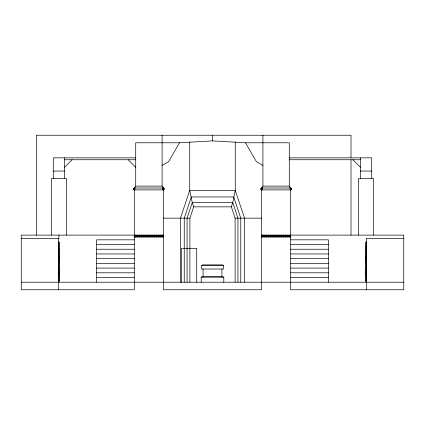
<?xml version="1.0" encoding="UTF-8"?>
<svg xmlns="http://www.w3.org/2000/svg" width="425" height="425" viewBox="0 0 425 425"><rect width="100%" height="100%" fill="white"/><g stroke="black" fill="none" stroke-linecap="round" stroke-linejoin="round"><path stroke-width="0.64" d="M135.718 186.118L162.095 186.118L163.041 188.004L163.041 189.858C164.252 189.97 164.247 187.94 163.041 188.004L134.773 188.004C133.572 187.935 133.583 189.975 134.773 189.858L134.773 188.004L135.718 186.118L135.718 142.784L179.504 142.784L212.5 140.898L245.496 142.784L289.282 142.784L289.282 186.118L290.227 188.004A0.94 0.94 0 0 1 290.466 189.858L290.227 188.004L261.959 188.004C260.753 187.94 260.748 189.975 261.959 189.858L261.959 188.004L262.905 186.118L289.282 186.118M163.041 189.762L163.508 189.762A0.94 0.94 0 0 0 163.041 188.004C164.077 187.977 164.273 189.619 163.274 189.858M261.959 189.762L261.317 189.614L261.051 188.95L261.317 188.28L261.959 188.004A0.94 0.94 0 0 0 261.492 189.762L261.726 189.858M290.461 189.858L291.013 188.705L290.227 188.004L290.891 188.95L290.227 189.89L290.695 188.95L290.227 188.004L291.168 188.95L290.434 189.858C292.278 188.562 289.754 186.734 290.286 189.858M133.832 188.95L134.773 188.004A0.94 0.94 0 0 0 134.534 189.858L133.832 188.95L134.773 188.95M58.937 247.493L58.937 245.921M58.937 249.369L58.937 247.796M58.937 251.249L58.937 249.677M58.937 253.125L58.937 251.552M58.937 255L58.937 253.428M58.937 256.881L58.937 255.308M58.937 258.756L58.937 257.183M58.937 260.631L58.937 259.059M58.937 262.512L58.937 260.939M58.937 264.387L58.937 262.815M58.937 266.262L58.937 264.69M58.937 268.143L58.937 266.571M58.937 270.018L58.937 268.446M58.937 271.894L58.937 270.321M58.937 273.774L58.937 272.202M58.937 275.65L58.937 274.077M58.937 277.525L58.937 275.953M58.937 279.406L58.937 277.833M58.937 281.281L58.937 279.708M366.063 247.493L366.063 245.921M366.063 249.369L366.063 247.796M366.063 251.249L366.063 249.677M366.063 253.125L366.063 251.552M366.063 255L366.063 253.428M366.063 256.881L366.063 255.308M366.063 258.756L366.063 257.183M366.063 260.631L366.063 259.059M366.063 262.512L366.063 260.939M366.063 264.387L366.063 262.815M366.063 266.262L366.063 264.69M366.063 268.143L366.063 266.571M366.063 270.018L366.063 268.446M366.063 271.894L366.063 270.321M366.063 273.774L366.063 272.202M366.063 275.65L366.063 274.077M366.063 277.525L366.063 275.953M366.063 279.406L366.063 277.833M366.063 281.281L366.063 279.708M189.89 282.216L189.89 218.153L193.657 206.847L192.243 202.608L189.731 190.363L189.731 141.886M235.11 282.216L235.11 218.153L231.343 206.847L232.757 202.608L235.269 190.363L235.269 141.886M58.937 247.329L59.171 246.665M58.937 249.204L59.171 248.545M58.937 251.085L59.171 250.421M58.937 252.96L59.171 252.296M58.937 254.835L59.171 254.177M58.937 256.716L59.171 256.052M58.937 258.591L59.171 257.927M58.937 260.467L59.171 259.808M58.937 262.347L59.171 261.683M58.937 264.223L59.171 263.558M58.937 266.098L59.171 265.439M58.937 267.978L59.171 267.314M58.937 269.854L59.171 269.19M58.937 271.729L59.171 271.07M58.937 273.61L59.171 272.946M58.937 275.485L59.171 274.821M58.937 277.36L59.171 276.702M58.937 279.241L59.171 278.577M58.937 281.116L59.171 280.452M365.829 246.75L366.063 246.086M365.829 248.625L366.063 247.961M365.829 250.5L366.063 249.842M365.829 252.381L366.063 251.717M365.829 254.256L366.063 253.592M365.829 256.132L366.063 255.473M365.829 258.012L366.063 257.348M365.829 259.887L366.063 259.223M365.829 261.763L366.063 261.104M365.829 263.643L366.063 262.979M365.829 265.519L366.063 264.855M365.829 267.394L366.063 266.735M365.829 269.275L366.063 268.611M365.829 271.15L366.063 270.486M365.829 273.025L366.063 272.367M365.829 274.906L366.063 274.242M365.829 276.781L366.063 276.117M365.829 278.657L366.063 277.998M365.829 280.537L366.063 279.873M58.698 245.687L59.171 245.214L59.171 242.388L58.698 241.921M366.302 241.921L365.829 242.388L365.829 245.214L366.302 245.687M179.504 142.784L168.624 161.627L162.095 165.394M163.104 189.858L163.041 188.004L163.853 188.95L163.248 189.858L163.683 188.705L163.041 188.004L163.492 188.705L163.163 189.858M64.589 167.28L72.123 159.742M134.066 236.05L134.773 236.05L135.718 235.11L137.599 236.996L139.485 235.11L141.371 236.996L143.257 235.11L145.137 236.996L147.023 235.11L148.909 236.996L150.79 235.11L152.676 236.996L154.562 235.11L156.442 236.996L158.328 235.11L160.214 236.996L162.095 235.11L163.041 236.05L163.747 236.05M163.041 236.05L162.095 236.996L160.214 235.11L158.328 236.996L156.442 235.11L154.562 236.996L152.676 235.11L150.79 236.996L148.909 235.11L147.023 236.996L145.137 235.11L143.257 236.996L141.371 235.11L139.485 236.996L137.599 235.11L135.718 236.996L134.773 236.05M261.253 236.05L261.959 236.05L262.905 235.11L264.786 236.996L266.672 235.11L268.558 236.996L270.438 235.11L272.324 236.996L274.21 235.11L276.091 236.996L277.977 235.11L279.862 236.996L281.743 235.11L283.629 236.996L285.515 235.11L287.401 236.996L289.282 235.11L290.227 236.05L290.934 236.05M290.227 236.05L289.282 236.996L287.401 235.11L285.515 236.996L283.629 235.11L281.743 236.996L279.862 235.11L277.977 236.996L276.091 235.11L274.21 236.996L272.324 235.11L270.438 236.996L268.558 235.11L266.672 236.996L264.786 235.11L262.905 236.996L261.959 236.05M134.714 189.858C135.118 186.687 133.062 188.493 134.566 189.858M201.195 282.216L201.195 277.19L203.081 276.563L221.919 276.563L223.805 277.19L223.805 282.216M135.718 157.856L53.284 157.856L53.284 178.585M289.282 157.856L371.716 157.856L371.716 178.585M64.589 159.742L135.718 159.742M289.282 159.742L360.411 159.742M53.284 171.047L64.589 171.047M360.411 171.047L371.716 171.047M134.305 188.132L134.773 188.132M163.041 188.132L163.508 188.132M261.492 188.132L261.959 188.132M290.227 188.132L290.695 188.132M134.109 188.28L134.773 188.28M163.041 188.28L163.705 188.28M261.295 188.28L261.959 188.28M290.227 188.28L290.891 188.28M133.96 188.477L134.773 188.477M163.041 188.477L163.853 188.477M261.147 188.477L261.959 188.477M290.227 188.477L291.04 188.477M133.864 188.705L134.773 188.705M163.041 188.705L163.949 188.705M261.051 188.705L261.959 188.705M290.227 188.705L291.136 188.705M163.041 188.95L163.981 188.95M261.019 188.95L261.959 188.95M290.227 188.95L291.168 188.95M133.864 189.189L134.773 189.189M163.041 189.189L163.949 189.189M261.051 189.189L261.959 189.189M290.227 189.189L291.136 189.189M133.96 189.417L134.773 189.417M163.041 189.417L163.853 189.417M261.147 189.417L261.959 189.417M290.227 189.417L291.04 189.417M134.109 189.614L134.773 189.614M163.041 189.614L163.705 189.614M261.295 189.614L261.959 189.614M290.227 189.614L290.891 189.614M134.305 189.762L134.773 189.762M290.227 189.762L290.695 189.762M193.657 206.847L231.343 206.847M163.407 218.153L189.89 218.153M235.11 218.153L261.593 218.153M163.508 235.11L21.25 235.11L21.25 289.754L134.305 289.754L134.305 189.89L163.508 189.89L163.508 289.754L261.492 289.754L261.492 189.89L290.695 189.89L290.695 289.754L403.75 289.754L403.75 235.11L261.492 235.11M134.305 235.583L134.305 236.523M163.508 235.583L163.508 236.523M261.492 235.583L261.492 236.523M290.695 235.583L290.695 236.523M134.305 236.996L163.508 236.996M261.492 236.996L290.695 236.996M21.25 238.409L58.937 238.409L58.937 235.11M403.75 238.409L366.302 238.409L366.302 289.754M134.305 239.822L96.618 239.822L96.618 282.216M290.695 239.822L328.382 239.822L328.382 282.216M96.618 244.534L134.305 244.534M290.695 244.534L328.382 244.534M96.618 249.241L134.305 249.241M290.695 249.241L328.382 249.241M96.618 253.953L134.305 253.953M290.695 253.953L328.382 253.953M96.618 258.666L134.305 258.666M290.695 258.666L328.382 258.666M96.618 263.373L134.305 263.373M290.695 263.373L328.382 263.373M96.618 268.085L134.305 268.085M290.695 268.085L328.382 268.085M96.618 272.797L134.305 272.797M290.695 272.797L328.382 272.797M201.195 277.19L223.805 277.19M96.618 277.504L134.305 277.504M290.695 277.504L328.382 277.504M21.25 282.216L403.75 282.216M262.905 165.394L256.376 161.627L245.496 142.784M261.837 189.858C261.232 187.946 262.012 187.6 261.896 189.858M352.877 159.742L360.411 167.28M128.18 159.742L135.718 167.28M365.829 246.665L366.063 247.329M365.829 248.545L366.063 249.204M365.829 250.421L366.063 251.085M365.829 252.296L366.063 252.96M365.829 254.177L366.063 254.835M365.829 256.052L366.063 256.716M365.829 257.927L366.063 258.591M365.829 259.808L366.063 260.467M365.829 261.683L366.063 262.347M365.829 263.558L366.063 264.223M365.829 265.439L366.063 266.098M365.829 267.314L366.063 267.978M365.829 269.19L366.063 269.854M365.829 271.07L366.063 271.729M365.829 272.946L366.063 273.61M365.829 274.821L366.063 275.485M365.829 276.702L366.063 277.36M365.829 278.577L366.063 279.241M365.829 280.452L366.063 281.116M58.937 246.086L59.171 246.75M58.937 247.961L59.171 248.625M58.937 249.842L59.171 250.5M58.937 251.717L59.171 252.381M58.937 253.592L59.171 254.256M58.937 255.473L59.171 256.132M58.937 257.348L59.171 258.012M58.937 259.223L59.171 259.887M58.937 261.104L59.171 261.763M58.937 262.979L59.171 263.643M58.937 264.855L59.171 265.519M58.937 266.735L59.171 267.394M58.937 268.611L59.171 269.275M58.937 270.486L59.171 271.15M58.937 272.367L59.171 273.025M58.937 274.242L59.171 274.906M58.937 276.117L59.171 276.781M58.937 277.998L59.171 278.657M58.937 279.873L59.171 280.537M373.602 235.11L373.602 178.585L358.53 178.585L358.53 235.11M366.063 241.921L366.063 282.216M360.411 157.856L360.411 178.585M350.992 157.755L350.992 135.246L36.322 135.246L36.322 235.211M350.992 159.742L350.992 235.211M290.227 235.11L290.227 236.996M262.905 135.246L262.905 186.315M261.959 235.11L261.959 236.996M244.534 282.216L244.534 218.153L235.269 190.363L189.731 190.363L180.466 218.153L180.466 282.216M240.762 282.216L240.762 218.153L233.697 196.956L191.303 196.956L184.238 218.153L184.238 282.216M237.936 282.216L237.936 218.153L232.757 202.608L192.243 202.608L187.064 218.153L187.064 282.216M222.551 265.258L222.551 264.945L202.449 264.945L202.449 265.258M221.919 269.025L221.919 276.563M212.5 135.246L212.5 140.898M203.081 269.025L203.081 276.563M196.727 282.216L196.727 248.301L181.656 248.301L181.656 282.216M163.041 235.11L163.041 236.996M162.095 135.246L162.095 186.315M134.773 235.11L134.773 236.996M66.47 235.11L66.47 178.585L51.398 178.585L51.398 235.11M64.589 157.856L64.589 178.585M58.937 241.921L58.937 282.216M58.698 238.409L58.698 289.754M134.321 188.705L134.773 189.89L134.109 188.95L134.773 188.004L134.321 188.705M261.317 188.705C262.193 191.176 260.243 188.381 261.959 188.004L261.317 188.705M135.718 235.583L135.246 236.05L135.718 236.523L136.186 236.05L135.718 235.583M137.599 235.583L137.132 236.05L137.599 236.523L138.072 236.05L137.599 235.583M139.485 235.583L139.012 236.05L139.485 236.523L139.958 236.05L139.485 235.583M141.371 235.583L140.898 236.05L141.371 236.523L141.844 236.05L141.371 235.583M143.257 235.583L142.784 236.05L143.257 236.523L143.724 236.05L143.257 235.583M145.137 235.583L144.67 236.05L145.137 236.523L145.61 236.05L145.137 235.583M147.023 235.583L146.551 236.05L147.023 236.523L147.496 236.05L147.023 235.583M148.909 235.583L148.437 236.05L148.909 236.523L149.377 236.05L148.909 235.583M150.79 235.583L150.322 236.05L150.79 236.523L151.263 236.05L150.79 235.583M152.676 235.583L152.203 236.05L152.676 236.523L153.149 236.05L152.676 235.583M154.562 235.583L154.089 236.05L154.562 236.523L155.029 236.05L154.562 235.583M156.442 235.583L155.975 236.05L156.442 236.523L156.915 236.05L156.442 235.583M158.328 235.583L157.856 236.05L158.328 236.523L158.801 236.05L158.328 235.583M160.214 235.583L159.742 236.05L160.214 236.523L160.682 236.05L160.214 235.583M162.095 235.583L161.627 236.05L162.095 236.523L162.568 236.05L162.095 235.583M262.905 235.583L262.432 236.05L262.905 236.523L263.373 236.05L262.905 235.583M264.786 235.583L264.318 236.05L264.786 236.523L265.258 236.05L264.786 235.583M266.672 235.583L266.199 236.05L266.672 236.523L267.144 236.05L266.672 235.583M268.558 235.583L268.085 236.05L268.558 236.523L269.025 236.05L268.558 235.583M270.438 235.583L269.971 236.05L270.438 236.523L270.911 236.05L270.438 235.583M272.324 235.583L271.851 236.05L272.324 236.523L272.797 236.05L272.324 235.583M274.21 235.583L273.737 236.05L274.21 236.523L274.678 236.05L274.21 235.583M276.091 235.583L275.623 236.05L276.091 236.523L276.563 236.05L276.091 235.583M277.977 235.583L277.504 236.05L277.977 236.523L278.449 236.05L277.977 235.583M279.862 235.583L279.39 236.05L279.862 236.523L280.33 236.05L279.862 235.583M281.743 235.583L281.276 236.05L281.743 236.523L282.216 236.05L281.743 235.583M283.629 235.583L283.156 236.05L283.629 236.523L284.102 236.05L283.629 235.583M285.515 235.583L285.042 236.05L285.515 236.523L285.988 236.05L285.515 235.583M287.401 235.583L286.928 236.05L287.401 236.523L287.868 236.05L287.401 235.583M289.282 235.583L288.814 236.05L289.282 236.523L289.754 236.05L289.282 235.583M223.492 265.258L201.508 265.258L201.508 269.025L223.492 269.025L223.492 265.258"/></g></svg>
